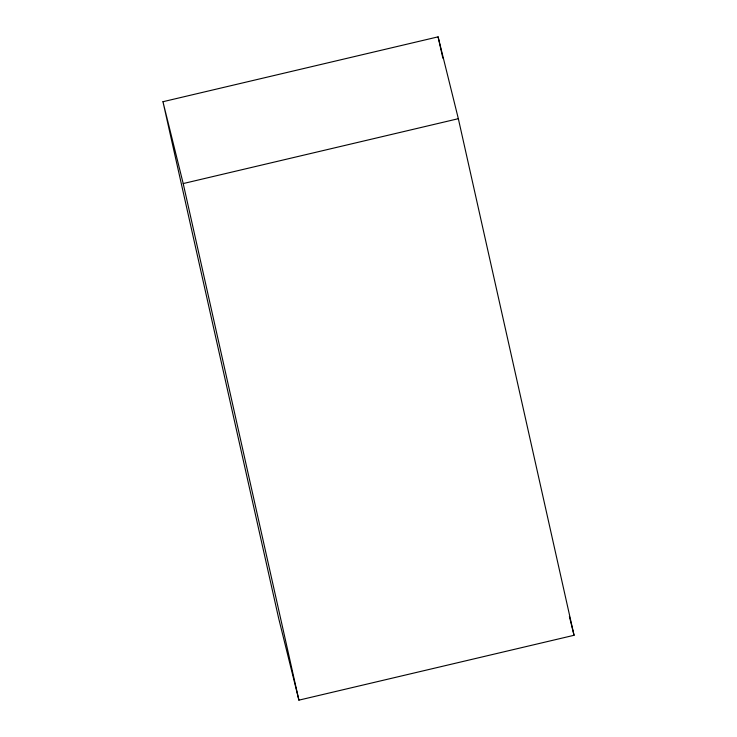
<?xml version="1.0" encoding="UTF-8"?>
<svg xmlns="http://www.w3.org/2000/svg" width="737" height="737" viewBox="0 0 737 737"><rect width="100%" height="100%" fill="white"/><g stroke="black" fill="none" stroke-linecap="round" stroke-linejoin="round"><path stroke-width="1.11" d="M162.951 101.715L438.091 36.85L458.34 118.694L574.049 635.285L298.909 700.15L278.66 618.306L162.951 101.715L183.2 183.559L298.909 700.15M183.2 183.559L458.34 118.694M569.397 616.491L574.049 635.285M438.091 36.85L442.863 58.186"/></g></svg>
